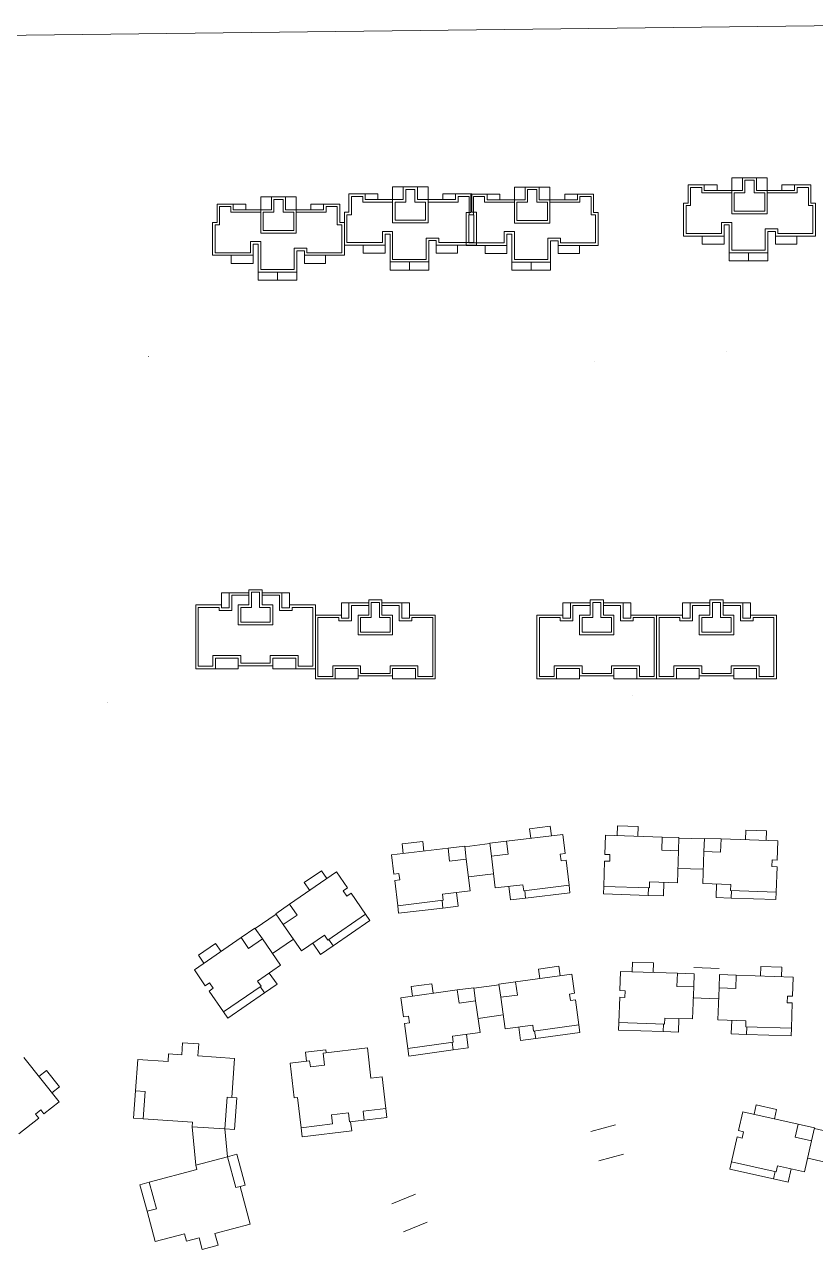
# Model space of a CAD drawing. Extents: x 188590 to 251590, y -4075 to 40422.
# Drawn here: x 194326 to 196197, y 5370 to 8269 of the extents above; entities that cross this region are included whole.
import ezdxf

# ---------------------------------------------------------------- set-up
doc = ezdxf.new("R2010")
doc.units = 0
doc.header["$LTSCALE"] = 1000
doc.header["$MEASUREMENT"] = 0
doc.layers.add('140', color=2, linetype='Continuous', lineweight=5)
doc.layers.add('DingDianTu', color=5, linetype='Continuous', lineweight=0)

# ---------------------------------------------------------------- blocks, each defined once
blk = doc.blocks.new('dafasfd')
at = {"layer": 'DingDianTu', "color": 7, "const_width": 100}
blk.add_lwpolyline([(36368038, 16363912), (36368954, 16361479), (36372042, 16362641), (36374261, 16356745), (36369114, 16354807), (36369537, 16353684), (36361113, 16350514), (36359352, 16355194), (36360288, 16355546), (36359830, 16356763), (36358894, 16356410), (36357556, 16359967)], close=True, dxfattribs=at)
for points in [[(36363546, 16362221), (36362876, 16363999), (36359039, 16362555), (36359708, 16360777)], [(36371734, 16355794), (36372686, 16353267), (36369878, 16352210), (36369350, 16353614)]]:
    blk.add_lwpolyline(points, dxfattribs=at)
at = {"layer": 'DingDianTu', "color": 7}
for points in [[(36369878, 16352210), (36361642, 16349110), (36361113, 16350514)], [(36368038, 16363912), (36371127, 16365074), (36372042, 16362641)]]:
    blk.add_lwpolyline(points, dxfattribs=at)
blk = doc.blocks.new('*E41')
at = {"layer": 'DingDianTu', "color": 7, "xscale": 0.001000002024510444, "yscale": 0.001000000163912773, "zscale": 0.001, "rotation": 339.3761177849276}
blk.add_blockref('dafasfd', (22613, -20413), dxfattribs=at)
blk = doc.blocks.new('*E36')
at = {"layer": 'DingDianTu', "color": 7, "xscale": 0.001000002024510444, "yscale": 0.001000000163912773, "zscale": 0.001, "rotation": 339.3761177849276}
blk.add_blockref('dafasfd', (22613, -20413), dxfattribs=at)
blk = doc.blocks.new('*E35')
at = {"layer": 'DingDianTu', "color": 7, "xscale": 0.001000002024510444, "yscale": 0.001000000163912773, "zscale": 0.001, "rotation": 339.3761177849276}
blk.add_blockref('dafasfd', (22613, -20413), dxfattribs=at)
blk = doc.blocks.new('*E34')
at = {"layer": 'DingDianTu', "color": 7, "xscale": 0.001000002024510444, "yscale": 0.001000000163912773, "zscale": 0.001, "rotation": 339.3761177849276}
blk.add_blockref('dafasfd', (22613, -20413), dxfattribs=at)
blk = doc.blocks.new('*E30')
at = {"layer": 'DingDianTu', "color": 7, "xscale": 0.001000002024510444, "yscale": 0.001000000163912773, "zscale": 0.001, "rotation": 339.3761177849276}
blk.add_blockref('dafasfd', (22613, -20413), dxfattribs=at)

msp = doc.modelspace()

# ---------------------------------------------------------------- linework, layer by layer
at = {"layer": '140', "color": 7}
for p, q in [((196452.4, 8268.9), (191899.3, 8214)), ((195196.8, 7854.7), (195196.8, 7884.7)), ((195196.8, 7884.7), (195222, 7884.7)), ((195222, 7854.7), (195222, 7884.7)), ((195222, 7884.7), (195255.6, 7884.7)), ((195255.6, 7884.7), (195255.6, 7854.7)), ((195255.6, 7884.7), (195280.8, 7884.7)), ((195280.8, 7884.7), (195280.8, 7854.7)), ((195895.4, 7889.5), (195933.8, 7889.5)), ((195895.4, 7846.3), (195895.4, 7889.5)), ((195933.8, 7889.5), (195933.8, 7876.3)), ((195933.8, 7889.5), (195963.8, 7889.5)), ((195963.8, 7889.5), (195963.8, 7876.3)), ((195998.6, 7876.3), (195998.6, 7906.3)), ((195998.6, 7906.3), (196023.8, 7906.3)), ((196023.8, 7876.3), (196023.8, 7906.3)), ((196023.8, 7906.3), (196057.4, 7906.3)), ((196051.4, 7900.3), (196029.8, 7900.3)), ((196029.8, 7900.3), (196029.8, 7870.3)), ((196051.4, 7870.3), (196051.4, 7900.3)), ((196057.4, 7906.3), (196057.4, 7876.3)), ((196057.4, 7906.3), (196082.6, 7906.3)), ((196082.6, 7906.3), (196082.6, 7876.3)), ((196117.4, 7876.3), (196117.4, 7889.5)), ((196117.4, 7889.5), (196147.4, 7889.5)), ((196147.4, 7876.3), (196147.4, 7889.5)), ((196147.4, 7889.5), (196185.8, 7889.5)), ((196185.8, 7889.5), (196185.8, 7846.3)), ((194884.8, 7830.7), (194884.8, 7860.7)), ((194884.8, 7860.7), (194910, 7860.7)), ((194910, 7830.7), (194910, 7860.7)), ((194910, 7860.7), (194943.6, 7860.7)), ((194943.6, 7860.7), (194943.6, 7830.7)), ((194943.6, 7860.7), (194968.8, 7860.7)), ((194968.8, 7860.7), (194968.8, 7830.7)), ((195093.6, 7867.9), (195132, 7867.9)), ((195093.6, 7824.7), (195093.6, 7867.9)), ((195099.6, 7818.7), (195099.6, 7861.9)), ((195099.6, 7861.9), (195126, 7861.9)), ((195126, 7861.9), (195126, 7848.7)), ((195132, 7867.9), (195132, 7854.7)), ((195132, 7867.9), (195162, 7867.9)), ((195162, 7867.9), (195162, 7854.7)), ((195249.6, 7878.7), (195228, 7878.7)), ((195228, 7878.7), (195228, 7848.7)), ((195249.6, 7848.7), (195249.6, 7878.7)), ((195315.6, 7854.7), (195315.6, 7867.9)), ((195315.6, 7867.9), (195345.6, 7867.9)), ((195345.6, 7854.7), (195345.6, 7867.9)), ((195345.6, 7867.9), (195384, 7867.9)), ((195351.6, 7848.7), (195351.6, 7861.9)), ((195351.6, 7861.9), (195378, 7861.9)), ((195378, 7861.9), (195378, 7818.7)), ((195381.6, 7867.5), (195420, 7867.5)), ((195381.6, 7824.3), (195381.6, 7867.5)), ((195384, 7867.9), (195384, 7824.7)), ((195387.6, 7818.3), (195387.6, 7861.5)), ((195387.6, 7861.5), (195414, 7861.5)), ((195414, 7861.5), (195414, 7848.3)), ((195420, 7867.5), (195420, 7854.3)), ((195420, 7867.5), (195450, 7867.5)), ((195450, 7867.5), (195450, 7854.3)), ((195484.8, 7854.3), (195484.8, 7884.3)), ((195484.8, 7884.3), (195510, 7884.3)), ((195510, 7854.3), (195510, 7884.3)), ((195510, 7884.3), (195543.6, 7884.3)), ((195537.6, 7878.3), (195516, 7878.3)), ((195516, 7878.3), (195516, 7848.3)), ((195537.6, 7848.3), (195537.6, 7878.3)), ((195543.6, 7884.3), (195543.6, 7854.3)), ((195543.6, 7884.3), (195568.8, 7884.3)), ((195568.8, 7884.3), (195568.8, 7854.3)), ((195603.6, 7854.3), (195603.6, 7867.5)), ((195603.6, 7867.5), (195633.6, 7867.5)), ((195633.6, 7854.3), (195633.6, 7867.5)), ((195633.6, 7867.5), (195672, 7867.5)), ((195639.6, 7848.3), (195639.6, 7861.5)), ((195639.6, 7861.5), (195666, 7861.5)), ((195666, 7861.5), (195666, 7818.3)), ((195672, 7867.5), (195672, 7824.3)), ((195901.4, 7840.3), (195901.4, 7883.5)), ((195901.4, 7883.5), (195927.8, 7883.5)), ((195927.8, 7883.5), (195927.8, 7870.3)), ((195927.8, 7870.3), (195998.6, 7870.3)), ((195933.8, 7876.3), (196023.8, 7876.3)), ((195998.6, 7876.3), (195998.6, 7821.1)), ((196004.6, 7870.3), (196004.6, 7827.1)), ((196029.8, 7870.3), (196004.6, 7870.3)), ((196076.6, 7870.3), (196051.4, 7870.3)), ((196057.4, 7876.3), (196147.4, 7876.3)), ((196076.6, 7827.1), (196076.6, 7870.3)), ((196082.6, 7821.1), (196082.6, 7876.3)), ((196082.6, 7870.3), (196153.4, 7870.3)), ((196153.4, 7870.3), (196153.4, 7883.5)), ((196153.4, 7883.5), (196179.8, 7883.5)), ((196179.8, 7883.5), (196179.8, 7840.3)), ((194781.6, 7843.9), (194820, 7843.9)), ((194781.6, 7800.7), (194781.6, 7843.9)), ((194787.6, 7794.7), (194787.6, 7837.9)), ((194787.6, 7837.9), (194814, 7837.9)), ((194814, 7837.9), (194814, 7824.7)), ((194820, 7843.9), (194820, 7830.7)), ((194820, 7843.9), (194850, 7843.9)), ((194820, 7830.7), (194910, 7830.7)), ((194850, 7843.9), (194850, 7830.7)), ((194884.8, 7830.7), (194884.8, 7775.5)), ((194937.6, 7854.7), (194916, 7854.7)), ((194916, 7854.7), (194916, 7824.7)), ((194937.6, 7824.7), (194937.6, 7854.7)), ((194943.6, 7830.7), (195033.6, 7830.7)), ((194968.8, 7775.5), (194968.8, 7830.7)), ((195003.6, 7830.7), (195003.6, 7843.9)), ((195003.6, 7843.9), (195033.6, 7843.9)), ((195033.6, 7830.7), (195033.6, 7843.9)), ((195033.6, 7843.9), (195072, 7843.9)), ((195039.6, 7824.7), (195039.6, 7837.9)), ((195039.6, 7837.9), (195066, 7837.9)), ((195066, 7837.9), (195066, 7794.7)), ((195072, 7843.9), (195072, 7800.7)), ((195126, 7848.7), (195196.8, 7848.7)), ((195132, 7854.7), (195222, 7854.7)), ((195196.8, 7854.7), (195196.8, 7799.5)), ((195202.8, 7848.7), (195202.8, 7805.5)), ((195228, 7848.7), (195202.8, 7848.7)), ((195274.8, 7848.7), (195249.6, 7848.7)), ((195255.6, 7854.7), (195345.6, 7854.7)), ((195274.8, 7805.5), (195274.8, 7848.7)), ((195280.8, 7799.5), (195280.8, 7854.7)), ((195280.8, 7848.7), (195351.6, 7848.7)), ((195414, 7848.3), (195484.8, 7848.3)), ((195420, 7854.3), (195510, 7854.3)), ((195484.8, 7854.3), (195484.8, 7799.1)), ((195490.8, 7848.3), (195490.8, 7805.1)), ((195516, 7848.3), (195490.8, 7848.3)), ((195562.8, 7848.3), (195537.6, 7848.3)), ((195543.6, 7854.3), (195633.6, 7854.3)), ((195562.8, 7805.1), (195562.8, 7848.3)), ((195568.8, 7799.1), (195568.8, 7854.3)), ((195568.8, 7848.3), (195639.6, 7848.3)), ((195884.6, 7768.3), (195884.6, 7846.3)), ((195884.6, 7846.3), (195895.4, 7846.3)), ((195890.6, 7774.3), (195890.6, 7840.3)), ((195890.6, 7840.3), (195901.4, 7840.3)), ((196004.6, 7827.1), (196076.6, 7827.1)), ((196179.8, 7840.3), (196190.6, 7840.3)), ((196185.8, 7846.3), (196196.6, 7846.3)), ((196190.6, 7840.3), (196190.6, 7774.3)), ((196196.6, 7846.3), (196196.6, 7768.3)), ((194770.8, 7722.7), (194770.8, 7800.7)), ((194770.8, 7800.7), (194781.6, 7800.7)), ((194814, 7824.7), (194884.8, 7824.7)), ((194890.8, 7824.7), (194890.8, 7781.5)), ((194916, 7824.7), (194890.8, 7824.7)), ((194962.8, 7824.7), (194937.6, 7824.7)), ((194962.8, 7781.5), (194962.8, 7824.7)), ((194968.8, 7824.7), (195039.6, 7824.7)), ((195072, 7800.7), (195082.8, 7800.7)), ((195082.8, 7746.7), (195082.8, 7824.7)), ((195082.8, 7824.7), (195093.6, 7824.7)), ((195082.8, 7800.7), (195082.8, 7722.7)), ((195088.8, 7752.7), (195088.8, 7818.7)), ((195088.8, 7818.7), (195099.6, 7818.7)), ((195196.8, 7799.5), (195280.8, 7799.5)), ((195202.8, 7805.5), (195274.8, 7805.5)), ((195370.8, 7746.3), (195370.8, 7824.3)), ((195370.8, 7824.3), (195381.6, 7824.3)), ((195376.8, 7752.3), (195376.8, 7818.3)), ((195376.8, 7818.3), (195387.6, 7818.3)), ((195378, 7818.7), (195388.8, 7818.7)), ((195384, 7824.7), (195394.8, 7824.7)), ((195388.8, 7818.7), (195388.8, 7752.7)), ((195394.8, 7824.7), (195394.8, 7746.7)), ((195484.8, 7799.1), (195568.8, 7799.1)), ((195490.8, 7805.1), (195562.8, 7805.1)), ((195666, 7818.3), (195676.8, 7818.3)), ((195672, 7824.3), (195682.8, 7824.3)), ((195676.8, 7818.3), (195676.8, 7752.3)), ((195682.8, 7824.3), (195682.8, 7746.3)), ((195998.6, 7800.7), (195974.6, 7800.7)), ((195974.6, 7800.7), (195974.6, 7774.3)), ((195998.6, 7821.1), (196082.6, 7821.1)), ((195998.6, 7734.7), (195998.6, 7800.7)), ((194776.8, 7728.7), (194776.8, 7794.7)), ((194776.8, 7794.7), (194787.6, 7794.7)), ((194884.8, 7775.5), (194968.8, 7775.5)), ((194890.8, 7781.5), (194962.8, 7781.5)), ((195066, 7794.7), (195076.8, 7794.7)), ((195076.8, 7794.7), (195076.8, 7728.7)), ((195196.8, 7779.1), (195172.8, 7779.1)), ((195172.8, 7779.1), (195172.8, 7752.7)), ((195190.8, 7773.1), (195178.8, 7773.1)), ((195178.8, 7773.1), (195178.8, 7746.7)), ((195190.8, 7707.1), (195190.8, 7773.1)), ((195196.8, 7713.1), (195196.8, 7779.1)), ((195484.8, 7778.7), (195460.8, 7778.7)), ((195460.8, 7778.7), (195460.8, 7752.3)), ((195478.8, 7772.7), (195466.8, 7772.7)), ((195466.8, 7772.7), (195466.8, 7746.3)), ((195478.8, 7706.7), (195478.8, 7772.7)), ((195484.8, 7712.7), (195484.8, 7778.7)), ((195974.6, 7774.3), (195890.6, 7774.3)), ((195992.6, 7794.7), (195980.6, 7794.7)), ((195980.6, 7794.7), (195980.6, 7768.3)), ((195992.6, 7728.7), (195992.6, 7794.7)), ((196107.8, 7785.1), (196077.8, 7785.1)), ((196077.8, 7785.1), (196077.8, 7734.7)), ((196101.8, 7779.1), (196083.8, 7779.1)), ((196083.8, 7779.1), (196083.8, 7728.7)), ((196101.8, 7768.3), (196101.8, 7779.1)), ((196107.8, 7774.3), (196107.8, 7785.1)), ((196190.6, 7774.3), (196107.8, 7774.3)), ((194884.8, 7755.1), (194860.8, 7755.1)), ((194860.8, 7755.1), (194860.8, 7728.7)), ((194878.8, 7749.1), (194866.8, 7749.1)), ((194866.8, 7749.1), (194866.8, 7722.7)), ((194878.8, 7683.1), (194878.8, 7749.1)), ((194884.8, 7689.1), (194884.8, 7755.1)), ((194994, 7739.5), (194964, 7739.5)), ((194964, 7739.5), (194964, 7689.1)), ((194994, 7728.7), (194994, 7739.5)), ((195178.8, 7746.7), (195082.8, 7746.7)), ((195172.8, 7752.7), (195088.8, 7752.7)), ((195127.2, 7746.7), (195127.2, 7727.5)), ((195178.8, 7727.5), (195178.8, 7746.7)), ((195306, 7763.5), (195276, 7763.5)), ((195276, 7763.5), (195276, 7713.1)), ((195300, 7757.5), (195282, 7757.5)), ((195282, 7757.5), (195282, 7707.1)), ((195300, 7746.7), (195300, 7757.5)), ((195394.8, 7746.7), (195300, 7746.7)), ((195300, 7727.5), (195300, 7746.7)), ((195306, 7752.7), (195306, 7763.5)), ((195388.8, 7752.7), (195306, 7752.7)), ((195350.4, 7746.7), (195350.4, 7727.5)), ((195466.8, 7746.3), (195370.8, 7746.3)), ((195460.8, 7752.3), (195376.8, 7752.3)), ((195415.2, 7746.3), (195415.2, 7727.1)), ((195466.8, 7727.1), (195466.8, 7746.3)), ((195594, 7763.1), (195564, 7763.1)), ((195564, 7763.1), (195564, 7712.7)), ((195588, 7757.1), (195570, 7757.1)), ((195570, 7757.1), (195570, 7706.7)), ((195588, 7746.3), (195588, 7757.1)), ((195682.8, 7746.3), (195588, 7746.3)), ((195588, 7727.1), (195588, 7746.3)), ((195594, 7752.3), (195594, 7763.1)), ((195676.8, 7752.3), (195594, 7752.3)), ((195638.4, 7746.3), (195638.4, 7727.1)), ((195980.6, 7768.3), (195884.6, 7768.3)), ((195929, 7768.3), (195929, 7749.1)), ((195929, 7749.1), (195980.6, 7749.1)), ((195980.6, 7749.1), (195980.6, 7768.3)), ((196196.6, 7768.3), (196101.8, 7768.3)), ((196101.8, 7749.1), (196101.8, 7768.3)), ((196152.2, 7749.1), (196101.8, 7749.1)), ((196152.2, 7768.3), (196152.2, 7749.1)), ((194866.8, 7722.7), (194770.8, 7722.7)), ((194860.8, 7728.7), (194776.8, 7728.7)), ((194815.2, 7722.7), (194815.2, 7703.5)), ((194866.8, 7703.5), (194866.8, 7722.7)), ((194988, 7733.5), (194970, 7733.5)), ((194970, 7733.5), (194970, 7683.1)), ((194988, 7722.7), (194988, 7733.5)), ((195082.8, 7722.7), (194988, 7722.7)), ((194988, 7703.5), (194988, 7722.7)), ((195076.8, 7728.7), (194994, 7728.7)), ((195038.4, 7722.7), (195038.4, 7703.5)), ((195127.2, 7727.5), (195178.8, 7727.5)), ((195276, 7713.1), (195196.8, 7713.1)), ((195350.4, 7727.5), (195300, 7727.5)), ((195415.2, 7727.1), (195466.8, 7727.1)), ((195564, 7712.7), (195484.8, 7712.7)), ((195638.4, 7727.1), (195588, 7727.1)), ((196083.8, 7728.7), (195992.6, 7728.7)), ((195992.6, 7709.5), (195992.6, 7728.7)), ((196077.8, 7734.7), (195998.6, 7734.7)), ((196038.2, 7728.7), (196038.2, 7709.5)), ((196083.8, 7728.7), (196083.8, 7709.5)), ((194815.2, 7703.5), (194866.8, 7703.5)), ((194970, 7683.1), (194878.8, 7683.1)), ((194878.8, 7663.9), (194878.8, 7683.1)), ((194964, 7689.1), (194884.8, 7689.1)), ((194924.4, 7683.1), (194924.4, 7663.9)), ((194970, 7683.1), (194970, 7663.9)), ((195038.4, 7703.5), (194988, 7703.5)), ((195282, 7707.1), (195190.8, 7707.1)), ((195190.8, 7687.9), (195190.8, 7707.1)), ((195282, 7687.9), (195190.8, 7687.9)), ((195236.4, 7707.1), (195236.4, 7687.9)), ((195282, 7707.1), (195282, 7687.9)), ((195570, 7706.7), (195478.8, 7706.7)), ((195478.8, 7687.5), (195478.8, 7706.7)), ((195570, 7687.5), (195478.8, 7687.5)), ((195524.4, 7706.7), (195524.4, 7687.5)), ((195570, 7706.7), (195570, 7687.5)), ((196083.8, 7709.5), (195992.6, 7709.5)), ((194970, 7663.9), (194878.8, 7663.9)), ((194888.3, 6931.4), (194857.1, 6931.4)), ((194857.1, 6931.4), (194857.1, 6924.2)), ((194888.3, 6924.2), (194888.3, 6931.4)), ((194888.3, 6895.4), (194888.3, 6931.4)), ((194792.3, 6895.4), (194792.3, 6924.2)), ((194792.3, 6924.2), (194810.3, 6924.2)), ((194857.1, 6924.2), (194810.3, 6924.2)), ((194810.3, 6924.2), (194810.3, 6888.2)), ((194857.1, 6918.2), (194816.3, 6918.2)), ((194816.3, 6918.2), (194816.3, 6882.2)), ((194857.1, 6924.2), (194857.1, 6895.4)), ((194882.3, 6925.4), (194863.1, 6925.4)), ((194863.1, 6925.4), (194863.1, 6924.2)), ((194863.1, 6924.2), (194863.1, 6889.4)), ((194882.3, 6889.4), (194882.3, 6925.4)), ((194935.1, 6924.2), (194888.3, 6924.2)), ((194929.1, 6918.2), (194888.3, 6918.2)), ((194929.1, 6882.2), (194929.1, 6918.2)), ((194935.1, 6888.2), (194935.1, 6924.2)), ((194953.1, 6924.2), (194935.1, 6924.2)), ((194953.1, 6895.4), (194953.1, 6924.2)), ((195075.5, 6871.4), (195075.5, 6900.2)), ((195075.5, 6900.2), (195093.5, 6900.2)), ((195140.3, 6900.2), (195093.5, 6900.2)), ((195093.5, 6900.2), (195093.5, 6864.2)), ((195171.5, 6907.4), (195140.3, 6907.4)), ((195140.3, 6907.4), (195140.3, 6900.2)), ((195140.3, 6900.2), (195140.3, 6871.4)), ((195165.5, 6901.4), (195146.3, 6901.4)), ((195146.3, 6901.4), (195146.3, 6900.2)), ((195146.3, 6900.2), (195146.3, 6865.4)), ((195165.5, 6865.4), (195165.5, 6901.4)), ((195171.5, 6900.2), (195171.5, 6907.4)), ((195171.5, 6871.4), (195171.5, 6907.4)), ((195218.3, 6900.2), (195171.5, 6900.2)), ((195218.3, 6864.2), (195218.3, 6900.2)), ((195236.3, 6900.2), (195218.3, 6900.2)), ((195236.3, 6871.4), (195236.3, 6900.2)), ((195599, 6871.4), (195599, 6900.2)), ((195599, 6900.2), (195617, 6900.2)), ((195663.8, 6900.2), (195617, 6900.2)), ((195617, 6900.2), (195617, 6864.2)), ((195695, 6907.4), (195663.8, 6907.4)), ((195663.8, 6907.4), (195663.8, 6900.2)), ((195663.8, 6900.2), (195663.8, 6871.4)), ((195689, 6901.4), (195669.8, 6901.4)), ((195669.8, 6901.4), (195669.8, 6900.2)), ((195669.8, 6900.2), (195669.8, 6865.4)), ((195689, 6865.4), (195689, 6901.4)), ((195695, 6900.2), (195695, 6907.4)), ((195695, 6871.4), (195695, 6907.4)), ((195741.8, 6900.2), (195695, 6900.2)), ((195741.8, 6864.2), (195741.8, 6900.2)), ((195759.8, 6900.2), (195741.8, 6900.2)), ((195759.8, 6871.4), (195759.8, 6900.2)), ((195882.2, 6871.4), (195882.2, 6900.2)), ((195882.2, 6900.2), (195900.2, 6900.2)), ((195947, 6900.2), (195900.2, 6900.2)), ((195900.2, 6900.2), (195900.2, 6864.2)), ((195978.2, 6907.4), (195947, 6907.4)), ((195947, 6907.4), (195947, 6900.2)), ((195947, 6900.2), (195947, 6871.4)), ((195972.2, 6901.4), (195953, 6901.4)), ((195953, 6901.4), (195953, 6900.2)), ((195953, 6900.2), (195953, 6865.4)), ((195972.2, 6865.4), (195972.2, 6901.4)), ((195978.2, 6900.2), (195978.2, 6907.4)), ((195978.2, 6871.4), (195978.2, 6907.4)), ((196025, 6900.2), (195978.2, 6900.2)), ((196025, 6864.2), (196025, 6900.2)), ((196043, 6900.2), (196025, 6900.2)), ((196043, 6871.4), (196043, 6900.2)), ((194770.7, 6895.4), (194731.1, 6895.4)), ((194731.1, 6895.4), (194731.1, 6744.2)), ((194770.7, 6889.4), (194737.1, 6889.4)), ((194737.1, 6889.4), (194737.1, 6750.2)), ((194792.3, 6895.4), (194770.7, 6895.4)), ((194786.3, 6889.4), (194770.7, 6889.4)), ((194786.3, 6882.2), (194786.3, 6889.4)), ((194816.3, 6882.2), (194786.3, 6882.2)), ((194792.3, 6888.2), (194792.3, 6895.4)), ((194810.3, 6888.2), (194792.3, 6888.2)), ((194857.1, 6895.4), (194831.9, 6895.4)), ((194831.9, 6895.4), (194831.9, 6848.6)), ((194863.1, 6889.4), (194837.9, 6889.4)), ((194837.9, 6889.4), (194837.9, 6854.6)), ((194907.5, 6889.4), (194882.3, 6889.4)), ((194913.5, 6895.4), (194888.3, 6895.4)), ((194907.5, 6854.6), (194907.5, 6889.4)), ((194913.5, 6848.6), (194913.5, 6895.4)), ((194959.1, 6882.2), (194929.1, 6882.2)), ((194953.1, 6888.2), (194935.1, 6888.2)), ((194974.7, 6895.4), (194953.1, 6895.4)), ((194953.1, 6895.4), (194953.1, 6888.2)), ((194974.7, 6889.4), (194959.1, 6889.4)), ((194959.1, 6889.4), (194959.1, 6882.2)), ((195014.3, 6895.4), (194974.7, 6895.4)), ((195008.3, 6889.4), (194974.7, 6889.4)), ((195008.3, 6750.2), (195008.3, 6889.4)), ((195014.3, 6744.2), (195014.3, 6895.4)), ((195053.9, 6871.4), (195014.3, 6871.4)), ((195014.3, 6871.4), (195014.3, 6720.2)), ((195075.5, 6871.4), (195053.9, 6871.4)), ((195075.5, 6864.2), (195075.5, 6871.4)), ((195140.3, 6894.2), (195099.5, 6894.2)), ((195099.5, 6894.2), (195099.5, 6858.2)), ((195140.3, 6871.4), (195115.1, 6871.4)), ((195115.1, 6871.4), (195115.1, 6824.6)), ((195212.3, 6894.2), (195171.5, 6894.2)), ((195196.7, 6871.4), (195171.5, 6871.4)), ((195196.7, 6824.6), (195196.7, 6871.4)), ((195212.3, 6858.2), (195212.3, 6894.2)), ((195257.9, 6871.4), (195236.3, 6871.4)), ((195236.3, 6871.4), (195236.3, 6864.2)), ((195297.5, 6871.4), (195257.9, 6871.4)), ((195297.5, 6720.2), (195297.5, 6871.4)), ((195577.4, 6871.4), (195537.8, 6871.4)), ((195537.8, 6871.4), (195537.8, 6720.2)), ((195599, 6871.4), (195577.4, 6871.4)), ((195599, 6864.2), (195599, 6871.4)), ((195663.8, 6894.2), (195623, 6894.2)), ((195623, 6894.2), (195623, 6858.2)), ((195663.8, 6871.4), (195638.6, 6871.4)), ((195638.6, 6871.4), (195638.6, 6824.6)), ((195735.8, 6894.2), (195695, 6894.2)), ((195720.2, 6871.4), (195695, 6871.4)), ((195720.2, 6824.6), (195720.2, 6871.4)), ((195735.8, 6858.2), (195735.8, 6894.2)), ((195781.4, 6871.4), (195759.8, 6871.4)), ((195759.8, 6871.4), (195759.8, 6864.2)), ((195821, 6871.4), (195781.4, 6871.4)), ((195860.6, 6871.4), (195821, 6871.4)), ((195821, 6871.4), (195821, 6720.2)), ((195821, 6720.2), (195821, 6871.4)), ((195882.2, 6871.4), (195860.6, 6871.4)), ((195882.2, 6864.2), (195882.2, 6871.4)), ((195947, 6894.2), (195906.2, 6894.2)), ((195906.2, 6894.2), (195906.2, 6858.2)), ((195947, 6871.4), (195921.8, 6871.4)), ((195921.8, 6871.4), (195921.8, 6824.6)), ((196019, 6894.2), (195978.2, 6894.2)), ((196003.4, 6871.4), (195978.2, 6871.4)), ((196003.4, 6824.6), (196003.4, 6871.4)), ((196019, 6858.2), (196019, 6894.2)), ((196064.6, 6871.4), (196043, 6871.4)), ((196043, 6871.4), (196043, 6864.2)), ((196104.2, 6871.4), (196064.6, 6871.4)), ((196104.2, 6720.2), (196104.2, 6871.4)), ((194831.9, 6848.6), (194913.5, 6848.6)), ((194837.9, 6854.6), (194907.5, 6854.6)), ((195053.9, 6865.4), (195020.3, 6865.4)), ((195020.3, 6865.4), (195020.3, 6726.2)), ((195069.5, 6865.4), (195053.9, 6865.4)), ((195069.5, 6858.2), (195069.5, 6865.4)), ((195099.5, 6858.2), (195069.5, 6858.2)), ((195093.5, 6864.2), (195075.5, 6864.2)), ((195146.3, 6865.4), (195121.1, 6865.4)), ((195121.1, 6865.4), (195121.1, 6830.6)), ((195190.7, 6865.4), (195165.5, 6865.4)), ((195190.7, 6830.6), (195190.7, 6865.4)), ((195242.3, 6858.2), (195212.3, 6858.2)), ((195236.3, 6864.2), (195218.3, 6864.2)), ((195257.9, 6865.4), (195242.3, 6865.4)), ((195242.3, 6865.4), (195242.3, 6858.2)), ((195291.5, 6865.4), (195257.9, 6865.4)), ((195291.5, 6726.2), (195291.5, 6865.4)), ((195577.4, 6865.4), (195543.8, 6865.4)), ((195543.8, 6865.4), (195543.8, 6726.2)), ((195593, 6865.4), (195577.4, 6865.4)), ((195593, 6858.2), (195593, 6865.4)), ((195623, 6858.2), (195593, 6858.2)), ((195617, 6864.2), (195599, 6864.2)), ((195669.8, 6865.4), (195644.6, 6865.4)), ((195644.6, 6865.4), (195644.6, 6830.6)), ((195714.2, 6865.4), (195689, 6865.4)), ((195714.2, 6830.6), (195714.2, 6865.4)), ((195765.8, 6858.2), (195735.8, 6858.2)), ((195759.8, 6864.2), (195741.8, 6864.2)), ((195781.4, 6865.4), (195765.8, 6865.4)), ((195765.8, 6865.4), (195765.8, 6858.2)), ((195815, 6865.4), (195781.4, 6865.4)), ((195815, 6726.2), (195815, 6865.4)), ((195860.6, 6865.4), (195827, 6865.4)), ((195827, 6865.4), (195827, 6726.2)), ((195876.2, 6865.4), (195860.6, 6865.4)), ((195876.2, 6858.2), (195876.2, 6865.4)), ((195906.2, 6858.2), (195876.2, 6858.2)), ((195900.2, 6864.2), (195882.2, 6864.2)), ((195953, 6865.4), (195927.8, 6865.4)), ((195927.8, 6865.4), (195927.8, 6830.6)), ((195997.4, 6865.4), (195972.2, 6865.4)), ((195997.4, 6830.6), (195997.4, 6865.4)), ((196049, 6858.2), (196019, 6858.2)), ((196043, 6864.2), (196025, 6864.2)), ((196064.6, 6865.4), (196049, 6865.4)), ((196049, 6865.4), (196049, 6858.2)), ((196098.2, 6865.4), (196064.6, 6865.4)), ((196098.2, 6726.2), (196098.2, 6865.4)), ((195115.1, 6824.6), (195196.7, 6824.6)), ((195121.1, 6830.6), (195190.7, 6830.6)), ((195638.6, 6824.6), (195720.2, 6824.6)), ((195644.6, 6830.6), (195714.2, 6830.6)), ((195921.8, 6824.6), (196003.4, 6824.6)), ((195927.8, 6830.6), (195997.4, 6830.6)), ((194771.9, 6750.2), (194771.9, 6775.4)), ((194771.9, 6775.4), (194837.9, 6775.4)), ((194777.9, 6744.2), (194777.9, 6769.4)), ((194777.9, 6769.4), (194831.9, 6769.4)), ((194831.9, 6769.4), (194831.9, 6751.4)), ((194837.9, 6775.4), (194837.9, 6757.4)), ((194837.9, 6757.4), (194872.7, 6757.4)), ((194872.7, 6757.4), (194907.5, 6757.4)), ((194907.5, 6757.4), (194907.5, 6775.4)), ((194907.5, 6775.4), (194973.5, 6775.4)), ((194913.5, 6751.4), (194913.5, 6769.4)), ((194913.5, 6769.4), (194967.5, 6769.4)), ((194967.5, 6769.4), (194967.5, 6744.2)), ((194973.5, 6775.4), (194973.5, 6750.2)), ((194731.1, 6744.2), (194777.9, 6744.2)), ((194737.1, 6750.2), (194771.9, 6750.2)), ((194777.9, 6744.2), (194831.9, 6744.2)), ((194831.9, 6751.4), (194872.7, 6751.4)), ((194831.9, 6744.2), (194831.9, 6751.4)), ((194872.7, 6751.4), (194913.5, 6751.4)), ((194913.5, 6744.2), (194913.5, 6751.4)), ((194967.5, 6744.2), (194913.5, 6744.2)), ((194967.5, 6744.2), (195014.3, 6744.2)), ((194973.5, 6750.2), (195008.3, 6750.2)), ((195020.3, 6726.2), (195055.1, 6726.2)), ((195055.1, 6726.2), (195055.1, 6751.4)), ((195055.1, 6751.4), (195121.1, 6751.4)), ((195061.1, 6720.2), (195061.1, 6745.4)), ((195061.1, 6745.4), (195115.1, 6745.4)), ((195115.1, 6745.4), (195115.1, 6727.4)), ((195115.1, 6727.4), (195155.9, 6727.4)), ((195115.1, 6720.2), (195115.1, 6727.4)), ((195121.1, 6751.4), (195121.1, 6733.4)), ((195121.1, 6733.4), (195155.9, 6733.4)), ((195155.9, 6733.4), (195190.7, 6733.4)), ((195155.9, 6727.4), (195196.7, 6727.4)), ((195190.7, 6733.4), (195190.7, 6751.4)), ((195190.7, 6751.4), (195256.7, 6751.4)), ((195196.7, 6727.4), (195196.7, 6745.4)), ((195196.7, 6745.4), (195250.7, 6745.4)), ((195196.7, 6720.2), (195196.7, 6727.4)), ((195250.7, 6745.4), (195250.7, 6720.2)), ((195256.7, 6751.4), (195256.7, 6726.2)), ((195256.7, 6726.2), (195291.5, 6726.2)), ((195543.8, 6726.2), (195578.6, 6726.2)), ((195578.6, 6726.2), (195578.6, 6751.4)), ((195578.6, 6751.4), (195644.6, 6751.4)), ((195584.6, 6720.2), (195584.6, 6745.4)), ((195584.6, 6745.4), (195638.6, 6745.4)), ((195638.6, 6745.4), (195638.6, 6727.4)), ((195638.6, 6727.4), (195679.4, 6727.4)), ((195638.6, 6720.2), (195638.6, 6727.4)), ((195644.6, 6751.4), (195644.6, 6733.4)), ((195644.6, 6733.4), (195679.4, 6733.4)), ((195679.4, 6733.4), (195714.2, 6733.4)), ((195679.4, 6727.4), (195720.2, 6727.4)), ((195714.2, 6733.4), (195714.2, 6751.4)), ((195714.2, 6751.4), (195780.2, 6751.4)), ((195720.2, 6727.4), (195720.2, 6745.4)), ((195720.2, 6745.4), (195774.2, 6745.4)), ((195720.2, 6720.2), (195720.2, 6727.4)), ((195774.2, 6745.4), (195774.2, 6720.2)), ((195780.2, 6751.4), (195780.2, 6726.2)), ((195780.2, 6726.2), (195815, 6726.2)), ((195827, 6726.2), (195861.8, 6726.2)), ((195861.8, 6726.2), (195861.8, 6751.4)), ((195861.8, 6751.4), (195927.8, 6751.4)), ((195867.8, 6720.2), (195867.8, 6745.4)), ((195867.8, 6745.4), (195921.8, 6745.4)), ((195921.8, 6745.4), (195921.8, 6727.4)), ((195921.8, 6727.4), (195962.6, 6727.4)), ((195921.8, 6720.2), (195921.8, 6727.4)), ((195927.8, 6751.4), (195927.8, 6733.4)), ((195927.8, 6733.4), (195962.6, 6733.4)), ((195962.6, 6733.4), (195997.4, 6733.4)), ((195962.6, 6727.4), (196003.4, 6727.4)), ((195997.4, 6733.4), (195997.4, 6751.4)), ((195997.4, 6751.4), (196063.4, 6751.4)), ((196003.4, 6727.4), (196003.4, 6745.4)), ((196003.4, 6745.4), (196057.4, 6745.4)), ((196003.4, 6720.2), (196003.4, 6727.4)), ((196057.4, 6745.4), (196057.4, 6720.2)), ((196063.4, 6751.4), (196063.4, 6726.2)), ((196063.4, 6726.2), (196098.2, 6726.2)), ((195014.3, 6720.2), (195061.1, 6720.2)), ((195061.1, 6720.2), (195115.1, 6720.2)), ((195250.7, 6720.2), (195196.7, 6720.2)), ((195250.7, 6720.2), (195297.5, 6720.2)), ((195537.8, 6720.2), (195584.6, 6720.2)), ((195584.6, 6720.2), (195638.6, 6720.2)), ((195774.2, 6720.2), (195720.2, 6720.2)), ((195774.2, 6720.2), (195821, 6720.2)), ((195821, 6720.2), (195867.8, 6720.2)), ((195867.8, 6720.2), (195921.8, 6720.2)), ((196057.4, 6720.2), (196003.4, 6720.2)), ((196057.4, 6720.2), (196104.2, 6720.2)), ((195599.5, 6352.4), (195466.1, 6336.5)), ((195520.6, 6365.9), (195569.4, 6371.8)), ((195523.3, 6343.3), (195520.6, 6365.9)), ((195569.4, 6371.8), (195572.1, 6349.1)), ((195604.9, 6307.1), (195599.5, 6352.4)), ((195698.5, 6305.1), (195700, 6350.7)), ((195700, 6350.7), (195834.3, 6346.3)), ((195728.3, 6372.6), (195727.6, 6349.8)), ((195777.5, 6370.9), (195728.3, 6372.6)), ((195776.7, 6348.2), (195777.5, 6370.9)), ((196031, 6339.8), (196031.8, 6362.6)), ((196031.8, 6362.6), (196080.9, 6360.9)), ((196080.9, 6360.9), (196080.2, 6338.2)), ((195194.4, 6304), (195327.9, 6319.9)), ((195268, 6335.7), (195219.1, 6329.9)), ((195219.1, 6329.9), (195221.8, 6307.3)), ((195270.7, 6313.1), (195268, 6335.7)), ((195327.9, 6319.9), (195367.2, 6324.6)), ((195327.9, 6319.9), (195331.6, 6289)), ((195367.2, 6324.6), (195370.9, 6293.7)), ((195426.9, 6330.6), (195367.3, 6323.4)), ((195466.1, 6336.5), (195426.8, 6331.8)), ((195426.8, 6331.8), (195430.5, 6300.8)), ((195466.1, 6336.5), (195469.8, 6305.5)), ((195834.3, 6346.3), (195833.3, 6315.1)), ((195834.3, 6346.3), (195873.9, 6345)), ((195873.9, 6345), (195872.9, 6313.8)), ((195933.8, 6341.8), (195873.8, 6343.8)), ((195933.9, 6343), (195932.8, 6311.8)), ((195973.4, 6341.7), (195933.9, 6343)), ((195973.4, 6341.7), (195972.4, 6310.5)), ((196107.8, 6337.3), (195973.4, 6341.7)), ((196106.3, 6291.7), (196107.8, 6337.3)), ((195199.8, 6258.7), (195194.4, 6304)), ((195331.6, 6289), (195370.9, 6293.7)), ((195370.9, 6293.7), (195379.9, 6218.6)), ((195469.8, 6305.5), (195430.5, 6300.8)), ((195430.5, 6300.8), (195439.4, 6225.7)), ((195593, 6305.7), (195604.9, 6307.1)), ((195594.9, 6290.2), (195593, 6305.7)), ((195606.8, 6291.6), (195594.9, 6290.2)), ((195613.9, 6232.1), (195606.8, 6291.6)), ((195710.5, 6304.7), (195698.5, 6305.1)), ((195710, 6289.1), (195710.5, 6304.7)), ((195833.3, 6315.1), (195872.9, 6313.8)), ((195872.9, 6313.8), (195870.4, 6238.2)), ((195932.8, 6311.8), (195930.3, 6236.2)), ((195972.4, 6310.5), (195932.8, 6311.8)), ((196093.8, 6276.5), (196094.3, 6292.1)), ((196094.3, 6292.1), (196106.3, 6291.7)), ((195063.9, 6263.5), (194953.2, 6187.3)), ((194987.7, 6238.7), (195028.3, 6266.6)), ((195028.3, 6266.6), (195041.2, 6247.8)), ((195089.8, 6225.9), (195063.9, 6263.5)), ((195696, 6229.5), (195698, 6289.5)), ((195698, 6289.5), (195710, 6289.1)), ((195931.4, 6269.8), (195871.5, 6271.8)), ((196105.7, 6276.1), (196093.8, 6276.5)), ((196103.8, 6216.1), (196105.7, 6276.1)), ((195000.7, 6219.9), (194987.7, 6238.7)), ((195211.7, 6260.1), (195199.8, 6258.7)), ((195201.7, 6243.2), (195213.6, 6244.6)), ((195208.8, 6183.6), (195201.7, 6243.2)), ((195213.6, 6244.6), (195211.7, 6260.1)), ((195435.4, 6259.1), (195375.9, 6252)), ((195439.4, 6225.7), (195505, 6233.5)), ((195505, 6233.5), (195506.7, 6219.2)), ((195804.4, 6240.4), (195803.9, 6226)), ((195870.4, 6238.2), (195804.4, 6240.4)), ((195838, 6239.3), (195836.9, 6206.9)), ((195930.3, 6236.2), (195996.3, 6234.1)), ((195962.7, 6235.2), (195961.7, 6202.8)), ((195996.3, 6234.1), (195995.8, 6219.7)), ((195079.9, 6219.1), (195089.8, 6225.9)), ((195088.8, 6206.3), (195079.9, 6219.1)), ((195098.6, 6213.1), (195088.8, 6206.3)), ((195132.7, 6163.7), (195098.6, 6213.1)), ((195379.9, 6218.6), (195314.3, 6210.8)), ((195314.3, 6210.8), (195316, 6196.5)), ((195347.7, 6214.7), (195351.5, 6182.6)), ((195471.6, 6229.6), (195475.5, 6197.4)), ((195506.7, 6219.2), (195613.9, 6232.1)), ((195511.2, 6201.7), (195509.1, 6219.5)), ((195511.2, 6201.7), (195616.1, 6214.2)), ((195616.1, 6214.2), (195613.9, 6232.1)), ((195695.4, 6211.6), (195696, 6229.5)), ((195800.9, 6208.1), (195695.4, 6211.6)), ((195803.9, 6226), (195696, 6229.5)), ((195800.9, 6208.1), (195801.5, 6226.1)), ((195836.9, 6206.9), (195800.9, 6208.1)), ((195995.8, 6219.7), (196103.8, 6216.1)), ((195997.6, 6201.6), (195998.2, 6219.6)), ((196103.2, 6198.1), (196103.8, 6216.1)), ((194953.2, 6187.3), (194920.6, 6164.8)), ((194953.2, 6187.3), (194970.9, 6161.6)), ((195316, 6196.5), (195208.8, 6183.6)), ((195210.9, 6165.8), (195208.8, 6183.6)), ((195315.8, 6178.3), (195210.9, 6165.8)), ((195315.8, 6178.3), (195313.7, 6196.2)), ((195351.5, 6182.6), (195315.8, 6178.3)), ((195475.5, 6197.4), (195511.2, 6201.7)), ((195961.7, 6202.8), (195997.6, 6201.6)), ((195997.6, 6201.6), (196103.2, 6198.1)), ((194921.3, 6163.8), (194871.9, 6129.8)), ((194920.6, 6164.8), (194938.3, 6139.1)), ((194970.9, 6161.6), (194938.3, 6139.1)), ((195043.7, 6102.4), (195132.7, 6163.7)), ((195055.9, 6089), (195142.9, 6148.9)), ((195142.9, 6148.9), (195132.7, 6163.7)), ((194838.6, 6108.3), (194871.2, 6130.8)), ((194871.2, 6130.8), (194888.9, 6105.1)), ((194938.3, 6139.1), (194981.2, 6076.8)), ((194727.9, 6032.1), (194838.6, 6108.3)), ((194778.2, 6094.4), (194737.7, 6066.5)), ((194791.2, 6075.6), (194778.2, 6094.4)), ((194838.6, 6108.3), (194856.3, 6082.6)), ((194856.3, 6082.6), (194888.9, 6105.1)), ((194888.9, 6105.1), (194931.8, 6042.8)), ((194962.1, 6104.5), (194912.7, 6070.5)), ((194981.2, 6076.8), (195035.6, 6114.3)), ((195007.9, 6095.2), (195026.3, 6068.5)), ((195026.3, 6068.5), (195055.9, 6089)), ((195035.6, 6114.3), (195043.7, 6102.4)), ((195055.9, 6089), (195045.7, 6103.8)), ((194737.7, 6066.5), (194750.6, 6047.7)), ((194753.8, 5994.5), (194727.9, 6032.1)), ((194931.8, 6042.8), (194877.4, 6005.4)), ((195541.4, 6033.7), (195590.1, 6040.4)), ((195544.5, 6011.1), (195541.4, 6033.7)), ((195590.1, 6040.4), (195593.2, 6017.9)), ((195764.1, 6050.1), (195763.4, 6027.4)), ((195813.3, 6048.5), (195764.1, 6050.1)), ((195812.5, 6025.7), (195813.3, 6048.5)), ((195968.7, 6035.5), (195908.7, 6037.4)), ((196066.8, 6017.4), (196067.5, 6040.2)), ((196067.5, 6040.2), (196116.7, 6038.5)), ((196116.7, 6038.5), (196116, 6015.7)), ((194763.7, 6001.3), (194753.8, 5994.5)), ((194772.5, 5988.5), (194763.7, 6001.3)), ((194877.4, 6005.4), (194885.6, 5993.5)), ((194905.1, 6024.4), (194923.5, 5997.7)), ((195487.4, 6003.3), (195448.2, 5997.9)), ((195620.6, 6021.6), (195487.4, 6003.3)), ((195487.4, 6003.3), (195491.7, 5972.4)), ((195626.8, 5976.5), (195620.6, 6021.6)), ((195734.3, 5982.7), (195735.8, 6028.3)), ((195735.8, 6028.3), (195870.1, 6023.8)), ((195870.1, 6023.8), (195869.1, 5992.7)), ((195870.1, 6023.8), (195909.7, 6022.5)), ((195909.7, 6022.5), (195908.6, 5991.4)), ((195969.6, 6020.6), (195968.6, 5989.4)), ((196009.2, 6019.3), (195969.6, 6020.6)), ((196009.2, 6019.3), (196008.2, 5988.1)), ((196143.5, 6014.8), (196009.2, 6019.3)), ((196142, 5969.3), (196143.5, 6014.8)), ((194762.6, 5981.7), (194772.5, 5988.5)), ((194796.7, 5932.3), (194762.6, 5981.7)), ((194885.6, 5993.5), (194796.7, 5932.3)), ((194893.8, 5977.3), (194806.9, 5917.4)), ((194893.8, 5977.3), (194883.6, 5992.2)), ((194923.5, 5997.7), (194893.8, 5977.3)), ((195216.4, 5965.9), (195349.5, 5984.3)), ((195289.4, 5999), (195240.6, 5992.2)), ((195240.6, 5992.2), (195243.7, 5969.7)), ((195292.5, 5976.4), (195289.4, 5999)), ((195349.5, 5984.3), (195388.8, 5989.7)), ((195349.5, 5984.3), (195353.8, 5953.3)), ((195388.8, 5989.7), (195393, 5958.8)), ((195448.4, 5996.7), (195388.9, 5988.5)), ((195448.2, 5997.9), (195452.5, 5967)), ((195491.7, 5972.4), (195452.5, 5967)), ((195614.9, 5974.8), (195626.8, 5976.5)), ((195617, 5959.4), (195614.9, 5974.8)), ((195746.3, 5982.3), (195734.3, 5982.7)), ((195745.7, 5966.7), (195746.3, 5982.3)), ((195869.1, 5992.7), (195908.6, 5991.4)), ((195908.6, 5991.4), (195906.2, 5915.8)), ((195968.6, 5989.4), (195966.1, 5913.8)), ((196008.2, 5988.1), (195968.6, 5989.4)), ((195222.6, 5920.7), (195216.4, 5965.9)), ((195353.8, 5953.3), (195393, 5958.8)), ((195393, 5958.8), (195403.4, 5883.9)), ((195452.5, 5967), (195462.8, 5892.1)), ((195628.9, 5961), (195617, 5959.4)), ((195637.1, 5901.6), (195628.9, 5961)), ((195731.8, 5907.1), (195733.7, 5967.1)), ((195733.7, 5967.1), (195745.7, 5966.7)), ((195966.3, 5963.5), (195906.3, 5965.5)), ((196129.5, 5954.1), (196130.1, 5969.7)), ((196141.5, 5953.7), (196129.5, 5954.1)), ((196130.1, 5969.7), (196142, 5969.3)), ((196139.6, 5893.7), (196141.5, 5953.7)), ((194806.9, 5917.4), (194796.7, 5932.3)), ((195234.5, 5922.4), (195222.6, 5920.7)), ((195236.6, 5906.9), (195234.5, 5922.4)), ((195458.2, 5925.3), (195398.8, 5917.1)), ((195840.2, 5918), (195839.7, 5903.6)), ((195906.2, 5915.8), (195840.2, 5918)), ((195873.8, 5916.9), (195872.7, 5884.5)), ((195966.1, 5913.8), (196032.1, 5911.7)), ((195224.8, 5905.3), (195236.6, 5906.9)), ((195232.9, 5845.8), (195224.8, 5905.3)), ((195462.8, 5892.1), (195528.2, 5901.1)), ((195494.9, 5896.5), (195499.3, 5864.4)), ((195528.2, 5901.1), (195530.1, 5886.8)), ((195530.1, 5886.8), (195637.1, 5901.6)), ((195535, 5869.3), (195532.5, 5887.1)), ((195639.6, 5883.7), (195637.1, 5901.6)), ((195731.2, 5889.1), (195731.8, 5907.1)), ((195836.7, 5885.7), (195731.2, 5889.1)), ((195839.7, 5903.6), (195731.8, 5907.1)), ((195836.7, 5885.7), (195837.3, 5903.7)), ((195872.7, 5884.5), (195836.7, 5885.7)), ((195998.5, 5912.8), (195997.4, 5880.4)), ((196032.1, 5911.7), (196031.6, 5897.3)), ((196031.6, 5897.3), (196139.6, 5893.7)), ((196033.4, 5879.2), (196034, 5897.2)), ((196139, 5875.7), (196139.6, 5893.7)), ((194698.1, 5830.8), (194700.1, 5859.6)), ((194700.1, 5859.6), (194738.4, 5856.9)), ((194738.4, 5856.9), (194736.5, 5828.2)), ((195339.9, 5860.6), (195232.9, 5845.8)), ((195340, 5842.4), (195337.6, 5860.3)), ((195403.4, 5883.9), (195338, 5874.8)), ((195338, 5874.8), (195339.9, 5860.6)), ((195371.3, 5879.4), (195375.7, 5847.3)), ((195499.3, 5864.4), (195535, 5869.3)), ((195535, 5869.3), (195639.6, 5883.7)), ((195997.4, 5880.4), (196033.4, 5879.2)), ((196033.4, 5879.2), (196139, 5875.7)), ((194665.8, 5815), (194667, 5833)), ((194667, 5833), (194698.1, 5830.8)), ((194736.5, 5828.2), (194822.6, 5822.3)), ((195038.6, 5842.9), (194990.9, 5837.3)), ((194990.9, 5837.3), (194993.5, 5815.8)), ((195032.3, 5834.9), (195137.1, 5847.4)), ((195035.7, 5806.3), (195032.3, 5834.9)), ((195039.4, 5835.8), (195038.6, 5842.9)), ((195137.1, 5847.4), (195145.6, 5775.9)), ((195235.4, 5828), (195232.9, 5845.8)), ((195340, 5842.4), (195235.4, 5828)), ((195375.7, 5847.3), (195340, 5842.4)), ((194408.1, 5719.3), (194324.8, 5824.7)), ((194588.9, 5745.7), (194594, 5820)), ((194594, 5820), (194665.8, 5815)), ((194822.6, 5822.3), (194816.3, 5730.1)), ((194954.1, 5811.2), (195000.6, 5816.7)), ((194963.9, 5728.9), (194954.1, 5811.2)), ((195000.6, 5816.7), (195002.3, 5802.4)), ((195002.3, 5802.4), (195035.7, 5806.3)), ((194360.5, 5779.5), (194378.4, 5793.7)), ((194378.4, 5793.7), (194408.9, 5755.1)), ((195145.6, 5775.9), (195171.8, 5779)), ((195171.8, 5779), (195180.7, 5703.9)), ((194408.9, 5755.1), (194391, 5740.9)), ((194584.4, 5681.1), (194588.9, 5745.7)), ((194611.6, 5744.2), (194588.9, 5745.7)), ((194607.2, 5679.5), (194611.6, 5744.2)), ((194372.4, 5691), (194408.1, 5719.3)), ((194805.5, 5730.8), (194800.4, 5655.4)), ((194816.3, 5730.1), (194805.5, 5730.8)), ((194828.3, 5729.3), (194816.3, 5730.1)), ((194823.1, 5653.9), (194828.3, 5729.3)), ((194972.2, 5729.9), (194963.9, 5728.9)), ((194980.7, 5658.4), (194972.2, 5729.9)), ((196056.6, 5712.3), (196051.6, 5690.1)), ((196104.6, 5701.5), (196056.6, 5712.3)), ((194352.7, 5690.7), (194364.9, 5700.4)), ((194360.1, 5681.3), (194352.7, 5690.7)), ((194364.9, 5700.4), (194372.4, 5691)), ((195092.6, 5693.4), (195052, 5688.6)), ((195052, 5688.6), (195054.6, 5667.2)), ((195095.1, 5672), (195092.6, 5693.4)), ((195180.7, 5703.9), (195127.1, 5697.5)), ((195127.1, 5697.5), (195129.7, 5676.1)), ((195183.3, 5682.4), (195129.7, 5676.1)), ((195180.7, 5703.9), (195183.3, 5682.4)), ((196014.6, 5651.7), (196024.7, 5696.1)), ((196024.7, 5696.1), (196155.8, 5666.6)), ((196099.6, 5679.2), (196104.6, 5701.5)), ((194313.1, 5644.1), (194360.1, 5681.3)), ((194607.2, 5679.5), (194584.4, 5681.1)), ((194723.3, 5671.5), (194607.2, 5679.5)), ((194722.5, 5660.8), (194723.3, 5671.5)), ((194722.5, 5660.8), (194731.2, 5569.7)), ((194800.4, 5655.4), (194722.5, 5660.8)), ((194800.4, 5655.4), (194806.6, 5589.7)), ((194800.4, 5655.4), (194823.1, 5653.9)), ((195054.6, 5667.2), (194980.7, 5658.4)), ((194983.2, 5637), (194980.7, 5658.4)), ((195129.7, 5676.1), (195095.1, 5672)), ((195097.5, 5672.3), (195100, 5650.8)), ((195723.4, 5665.4), (195665.5, 5649.4)), ((196155.8, 5666.6), (196148.9, 5636.1)), ((196155.8, 5666.6), (196194.4, 5657.9)), ((196194.4, 5657.9), (196187.5, 5627.4)), ((196252.7, 5643.5), (196194.1, 5656.7)), ((195100, 5650.8), (194983.2, 5637)), ((195998, 5577.9), (196011.2, 5636.5)), ((196011.2, 5636.5), (196022.9, 5633.8)), ((196026.3, 5649), (196014.6, 5651.7)), ((196022.9, 5633.8), (196026.3, 5649)), ((196148.9, 5636.1), (196187.5, 5627.4)), ((196187.5, 5627.4), (196170.9, 5553.7)), ((194806.6, 5589.7), (194828.6, 5595.5)), ((194828.6, 5595.5), (194848, 5522.4)), ((195742.5, 5596), (195684.7, 5580)), ((194806.6, 5589.7), (194731.2, 5569.7)), ((194731.2, 5569.7), (194734, 5559.2)), ((194826, 5516.6), (194806.6, 5589.7)), ((195994, 5560.4), (195998, 5577.9)), ((196103.3, 5554.2), (195998, 5577.9)), ((196106.5, 5568.2), (196103.3, 5554.2)), ((196170.9, 5553.7), (196106.5, 5568.2)), ((196236.8, 5573.2), (196178.3, 5586.4)), ((194734, 5559.2), (194621.4, 5529.4)), ((196097, 5537.1), (195994, 5560.4)), ((196097, 5537.1), (196101, 5554.7)), ((196132.2, 5529.2), (196097, 5537.1)), ((196139.3, 5560.8), (196132.2, 5529.2)), ((194621.4, 5529.4), (194599.4, 5523.6)), ((194599.4, 5523.6), (194616, 5460.9)), ((194621.4, 5529.4), (194638.1, 5466.8)), ((194836.4, 5519.4), (194826, 5516.6)), ((194848, 5522.4), (194836.4, 5519.4)), ((194860.1, 5430.1), (194836.4, 5519.4)), ((195250.6, 5501.3), (195195.2, 5478.4)), ((194638.1, 5466.8), (194616, 5460.9)), ((194616, 5460.9), (194635.1, 5389)), ((194776.6, 5407.9), (194860.1, 5430.1)), ((195278.1, 5434.7), (195222.6, 5411.8)), ((194635.1, 5389), (194704.7, 5407.5)), ((194704.7, 5407.5), (194709.3, 5390.1)), ((194709.3, 5390.1), (194739.4, 5398.1)), ((194739.4, 5398.1), (194746.8, 5370.2)), ((194783.9, 5380.1), (194776.6, 5407.9)), ((194746.8, 5370.2), (194783.9, 5380.1))]:
    msp.add_line(p, q, dxfattribs=at)

# ---------------------------------------------------------------- block references
at = {"layer": '140', "color": 7, "xscale": 0.01199999998789281, "yscale": 0.01200000001699664, "zscale": 0.012}
for name, p in [('*E41', (193870.3, 7698.7)), ('*E34', (195236.4, 7710.7)), ('*E35', (194924.4, 7686.7)), ('*E30', (195014.3, 6895.4)), ('*E36', (193774.7, 6879.1))]:
    msp.add_blockref(name, p, dxfattribs=at)

doc.saveas('drawing.dxf')
